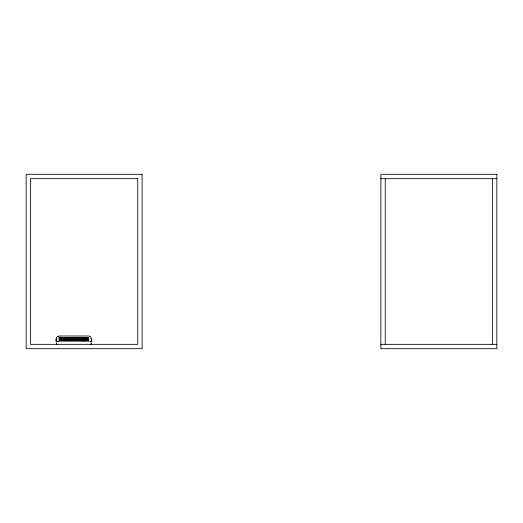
<?xml version="1.0" encoding="UTF-8"?>
<svg xmlns="http://www.w3.org/2000/svg" width="523" height="523" viewBox="0 0 523 523"><rect width="100%" height="100%" fill="white"/><g stroke="black" fill="none" stroke-linecap="round" stroke-linejoin="round"><path stroke-width="0.78" d="M56.732 337.4C55.85 338.675 56.288 342.761 56.151 341.329M59.262 339.028L59.269 337.413L61.073 337.459M87.969 338.146C88.367 334.576 88.21 347.37 88.217 337.479L59.256 337.407C59.563 337.662 59.073 341.63 59.7 340.46L88.191 340.669L88.263 340.153L88.295 340.833M59.485 338.133L88.132 338.244L88.289 338.59L88.282 340.068L59.334 339.858L59.583 340.277M59.465 339.545L59.609 340.362L59.504 337.675L59.57 338.146M59.524 339.342L88.289 339.447L59.4 339.335L59.334 337.479L59.602 339.035L88.263 339.022M59.524 338.688L88.289 338.701L59.334 338.244L59.485 338.577M62.113 339.97L62.113 339.46M62.074 338.603L62.074 337.923M71.095 340.525L71.135 337.577L71.095 337.923M59.439 337.636L59.289 340.689L88.282 340.774L88.106 340.068L59.321 340.068M87.942 339.244L88.106 339.015M87.949 338.061L88.047 337.675L59.7 337.701M88.152 338.244C88.322 336.106 87.91 339.414 87.969 340.153M88.197 337.498L88.086 338.035M81.032 337.479L88.289 337.407L88.21 340.689M66.689 337.871L66.65 337.721C65.473 337.289 59.079 337.78 59.374 337.57L86.439 337.446C90.799 337.995 88.825 337.564 81.032 337.433M88.23 337.518L88.047 340.29M91.231 343.271L91.179 344.337L91.231 342.853M91.453 341.173L91.453 339.963L91.486 341.441M91.401 341.944L91.27 338.61M61.08 337.413C59.897 336.387 58.864 338.505 59.289 337.427M88.152 337.59L59.4 337.544L88.112 337.636L87.956 337.982L59.57 337.976L87.864 337.708M61.322 337.727L88.047 337.708L59.459 337.655L81.019 337.453M73.776 337.832L61.381 337.832L87.975 337.976L88.112 337.596M86.354 340.617L88.191 340.617L87.864 340.46M88.067 337.681L86.295 337.629M80.856 337.871L87.995 337.766L61.374 337.812M86.171 340.388L87.962 340.395M59.4 337.963L59.276 337.42L59.262 340.78L61.145 340.689L59.276 340.761L59.256 340.218M59.262 337.472L59.289 337.976L59.276 337.42M88.276 340.695L59.276 340.761M88.171 340.597L86.334 340.591M56.196 341.264L56.157 339.394M56.249 339.041L56.19 339.407L56.491 338.185L56.327 338.61M88.027 340.068L88.23 340.068M56.366 338.597L56.504 338.152M56.634 337.773L56.765 337.42M73.776 340.447L66.683 340.395M66.624 340.538L66.545 337.479L86.315 337.603M80.973 337.544L86.472 337.413M61.093 340.761L86.406 340.689M59.524 340.368L61.309 340.466L59.465 340.225M59.289 338.917L88.171 338.904M88.106 338.904L88.25 339.237M59.465 339.44L59.334 339.649M59.354 340.473L61.237 340.565L59.341 340.689M59.485 337.681L61.269 337.655M59.321 337.459L66.539 337.466L61.178 337.525M80.856 337.845L86.171 337.858M89.878 336.335L90.257 336.413L89.662 336.381M380.875 178.663L496.85 178.663M58.681 335.995L88.917 335.995M57.935 336.335L57.34 336.381L57.72 336.335M61.335 337.747L73.776 337.453L73.776 337.884M73.776 337.479L86.406 337.479L61.113 337.446M88.132 338.355L59.524 338.244M59.419 339.44L88.132 339.545M88.132 339.963L59.419 340.068L88.217 339.858M61.073 340.787L86.478 340.787L81 340.715M58.484 341.277L56.353 341.336L58.484 341.336M90.244 341.277L90.982 341.277M89.721 341.336L90.982 341.336M380.875 344.337L496.85 344.337M57.648 336.452L58.203 336.452L57.491 336.407M86.275 340.512L88.041 340.486M90.845 337.342L91.237 338.623M91.126 338.133L91.486 339.963M91.231 338.597L91.479 339.708M492.489 178.663L492.489 344.337M385.235 178.663L385.235 344.337M84.667 337.577L84.628 340.525M80.156 337.577L80.117 340.525M75.645 337.577L75.606 340.525M71.095 338.231L71.095 339.97M62.113 337.577L62.074 340.525M56.419 343.108L56.419 344.337L56.399 342.853M142.125 174.303L26.15 174.303L26.15 348.697L142.125 348.697L142.125 174.303M496.85 174.303L380.875 174.303L380.875 348.697L496.85 348.697L496.85 174.303M137.765 178.663L30.511 178.663L30.511 344.337L137.765 344.337L137.765 178.663"/></g></svg>
